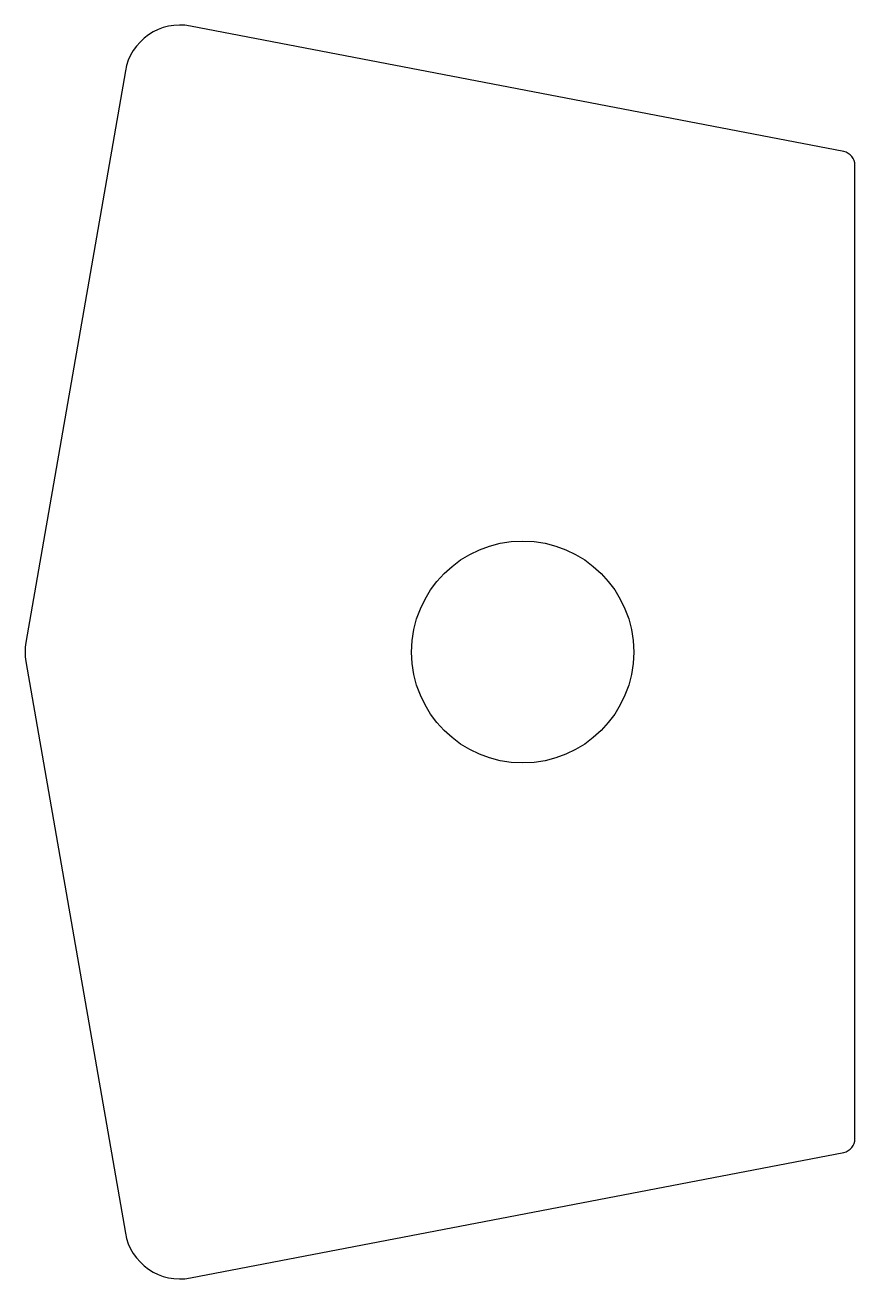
# Model space of a CAD drawing. Header units: millimetres. Extents: x -30 to 0, y -22.7 to 22.7.
import ezdxf

# ---------------------------------------------------------------- set-up
doc = ezdxf.new("R2010")
doc.units = ezdxf.units.MM

msp = doc.modelspace()

# ---------------------------------------------------------------- linework, layer by layer
at = {"color": 7, "linetype": 'Continuous', "lineweight": 25}
for p, q in [((-0.406, 18.078), (-24.001, 22.616)), ((-26.349, 20.994), (-29.94, 0.343)), ((0, -17.587), (0, 17.587)), ((-29.94, -0.343), (-26.349, -20.994)), ((-24.001, -22.616), (-0.406, -18.078))]:
    msp.add_line(p, q, dxfattribs=at)
msp.add_circle((-12, 0), 4.01, dxfattribs=at)
for centre, radius, start, end in [((-24.378, 20.652), 2, 79.1145, 170.1342), ((-0.5, 17.587), 0.5, 0, 79.1145), ((-27.97, 0), 2, 170.1342, 189.8658), ((-0.5, -17.587), 0.5, 280.8855, 0), ((-24.378, -20.652), 2, 189.8658, 280.8855)]:
    msp.add_arc(centre, radius, start, end, dxfattribs=at)

doc.saveas('drawing.dxf')
